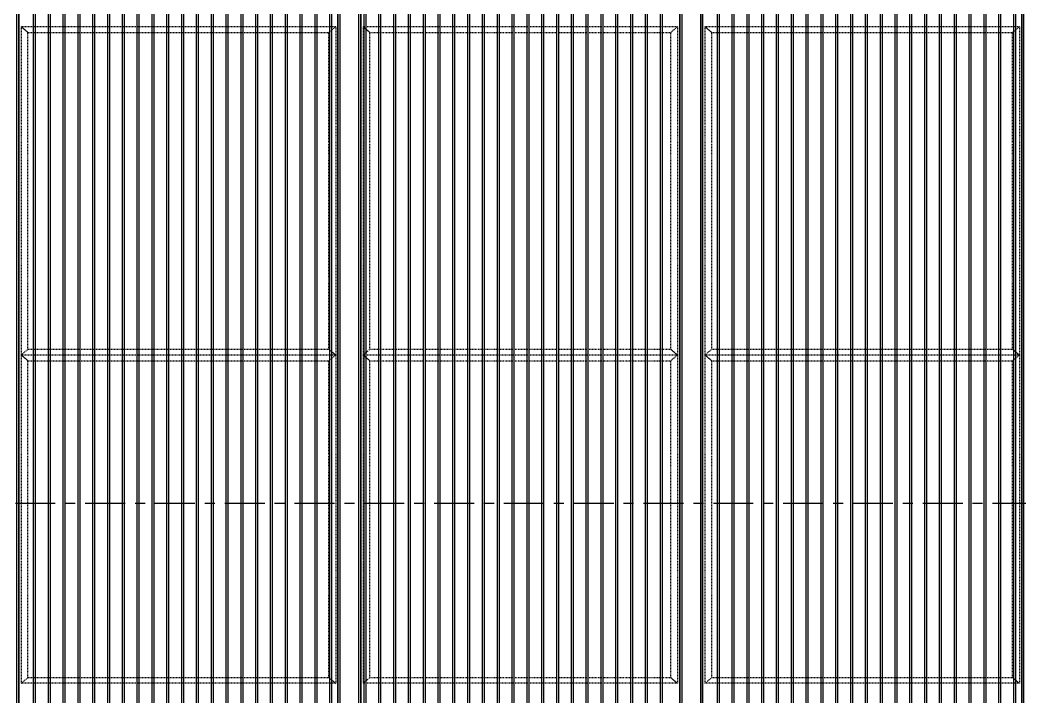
# Model space of a CAD drawing. Header units: millimetres. Extents: x 3774 to 718460, y -768339 to 192544.
# Drawn here: x 438511 to 442899, y -725317 to -722347 of the extents above; entities that cross this region are included whole.
import ezdxf
from ezdxf.xclip import XClip

# ---------------------------------------------------------------- set-up
doc = ezdxf.new("R2010")
doc.units = ezdxf.units.MM
doc.header["$XCLIPFRAME"] = 0
doc.set_wipeout_variables(frame=1)
for name, pattern in [('TA_GL_000.70000', [1.925, 0.7, -0.175, 0.175, -0.175, 0.7]), ('TA_HL_001.00000', [6.5, 3.55, -2.95]), ('XKITLINE00', [0]), ('XKITLINE02', [4, 2, -2])]:
    doc.linetypes.add(name, pattern=pattern)
for name, color, linetype in [('000 - 0_SYM_DWG_GRIDLINE_MAIN_COLOR_251', 7, 'Continuous'), ('000 - 0_SYM_DWG_LEVEL_TEXT', 7, 'Continuous'), ('010 - ASPG_EXTR_MAIN_COLOR_2', 7, 'Continuous'), ('010 - ASPG_EXTR_WIPEOUT_', 7, 'Continuous'), ('010 - ASPG_FRAMING_MAIN_COLOR_1', 7, 'Continuous'), ('010 - ASPG_FRAMING_SUB_COLOR_2', 7, 'Continuous'), ('010 - ASPG_FRAMING_SUB_COLOR_3', 7, 'Continuous')]:
    doc.layers.add(name, color=color, linetype=linetype)
doc.layers.add('Bolt', color=7, linetype='Continuous', lineweight=0)
doc.layers.add('Part', color=7, linetype='Continuous', lineweight=0)
doc.styles.add('Arial_1', font='arial.ttf', dxfattribs={"height": 125})
doc.styles.add('TA', font='', dxfattribs={"height": 4.5})
doc.styles.get('TA').set_extended_font_data('Cordia New')

# ---------------------------------------------------------------- blocks, each defined once
blk = doc.blocks.new('*A6193501')
at = {"layer": 'Part', "color": 7, "linetype": 'XKITLINE00', "lineweight": 0}
blk.add_line((2179.569525, -87.253462), (2328.969438, -87.253462), dxfattribs=at)
blk = doc.blocks.new('*A13334215')
at = {"layer": 'Part', "color": 7, "linetype": 'XKITLINE00', "lineweight": 0}
for p, q in [((2309.369603, -87.573462), (2308.569603, -87.573462)), ((2308.569603, -92.053462), (2308.569603, -87.573462)), ((2309.369603, -92.053462), (2309.369603, -87.573462)), ((2308.569603, -104.053462), (2308.569603, -92.621462)), ((2309.369603, -104.053462), (2309.369603, -92.621462)), ((2308.569603, -116.053462), (2308.569603, -104.621462)), ((2309.369603, -116.053462), (2309.369603, -104.621462)), ((2308.569603, -124.133462), (2308.569603, -116.621462)), ((2309.369603, -124.133462), (2309.369603, -116.621462)), ((2308.569603, -124.133462), (2309.369603, -124.133462))]:
    blk.add_line(p, q, dxfattribs=at)
blk = doc.blocks.new('*A13394221')
at = {"layer": 'Part', "color": 7, "linetype": 'XKITLINE00', "lineweight": 0}
blk.add_line((2288.769525, -124.453462), (2288.769525, -87.253462), dxfattribs=at)
blk = doc.blocks.new('*A13404222')
at = {"layer": 'Part', "color": 7, "linetype": 'XKITLINE00', "lineweight": 0}
for p, q in [((2291.769603, -87.573462), (2290.969603, -87.573462)), ((2290.969603, -92.053462), (2290.969603, -87.573462)), ((2291.769603, -92.053462), (2291.769603, -87.573462)), ((2290.969603, -104.053462), (2290.969603, -92.621462)), ((2291.769603, -104.053462), (2291.769603, -92.621462)), ((2290.969603, -116.053462), (2290.969603, -104.621462)), ((2291.769603, -116.053462), (2291.769603, -104.621462)), ((2290.969603, -124.133462), (2290.969603, -116.621462)), ((2291.769603, -124.133462), (2291.769603, -116.621462)), ((2290.969603, -124.133462), (2291.769603, -124.133462))]:
    blk.add_line(p, q, dxfattribs=at)
blk = doc.blocks.new('*A13684250')
at = {"layer": 'Bolt', "color": 7, "linetype": 'XKITLINE02', "lineweight": 0}
for p, q in [((2308.945603, -87.717462), (2308.993603, -87.717462)), ((2308.993603, -87.717462), (2309.033603, -87.717462)), ((2308.882243, -87.773462), (2309.225603, -87.773462)), ((2308.945603, -87.829462), (2308.993603, -87.829462)), ((2308.993603, -87.829462), (2309.033603, -87.829462))]:
    blk.add_line(p, q, dxfattribs=at)
blk = doc.blocks.new('*A13714253')
at = {"layer": 'Bolt', "color": 7, "linetype": 'XKITLINE02', "lineweight": 0}
for p, q in [((2291.345603, -87.717462), (2291.393603, -87.717462)), ((2291.393603, -87.717462), (2291.433603, -87.717462)), ((2291.282243, -87.773462), (2291.625603, -87.773462)), ((2291.345603, -87.829462), (2291.393603, -87.829462)), ((2291.393603, -87.829462), (2291.433603, -87.829462))]:
    blk.add_line(p, q, dxfattribs=at)
blk = doc.blocks.new('*A14524334')
at = {"layer": 'Part', "color": 7, "linetype": 'XKITLINE00', "lineweight": 0}
for p, q in [((2328.809518, -104.053462), (2288.969552, -104.053462)), ((2288.969552, -104.573462), (2288.969552, -104.053462)), ((2328.809518, -104.573462), (2288.969552, -104.573462))]:
    blk.add_line(p, q, dxfattribs=at)
blk = doc.blocks.new('*A14544336')
at = {"layer": 'Part', "color": 7, "linetype": 'XKITLINE00', "lineweight": 0}
for p, q in [((2308.569603, -104.573462), (2308.569603, -104.621462)), ((2309.369603, -104.621462), (2309.369603, -104.573462)), ((2308.569603, -104.621462), (2309.369603, -104.621462))]:
    blk.add_line(p, q, dxfattribs=at)
blk = doc.blocks.new('*A14554337')
at = {"layer": 'Part', "color": 7, "linetype": 'XKITLINE00', "lineweight": 0}
for p, q in [((2308.945603, -105.421462), (2308.945603, -104.621462)), ((2308.945603, -104.621462), (2308.993603, -104.621462)), ((2308.945603, -104.861462), (2308.993603, -104.861462)), ((2308.993603, -105.421462), (2308.993603, -104.621462)), ((2308.945603, -105.421462), (2308.993603, -105.421462))]:
    blk.add_line(p, q, dxfattribs=at)
blk = doc.blocks.new('*A14564338')
at = {"layer": 'Part', "color": 7, "linetype": 'XKITLINE00', "lineweight": 0}
for p, q in [((2328.809518, -92.053462), (2288.969552, -92.053462)), ((2288.969552, -92.573462), (2288.969552, -92.053462)), ((2328.809518, -92.573462), (2288.969552, -92.573462))]:
    blk.add_line(p, q, dxfattribs=at)
blk = doc.blocks.new('*A14594341')
at = {"layer": 'Part', "color": 7, "linetype": 'XKITLINE00', "lineweight": 0}
for p, q in [((2308.569603, -92.573462), (2308.569603, -92.621462)), ((2308.569603, -92.621462), (2309.369603, -92.621462)), ((2309.369603, -92.621462), (2309.369603, -92.573462))]:
    blk.add_line(p, q, dxfattribs=at)
blk = doc.blocks.new('*A14604342')
at = {"layer": 'Part', "color": 7, "linetype": 'XKITLINE00', "lineweight": 0}
for p, q in [((2308.945603, -93.421462), (2308.945603, -92.621462)), ((2308.945603, -92.621462), (2308.993603, -92.621462)), ((2308.993603, -93.421462), (2308.993603, -92.621462)), ((2308.945603, -92.861462), (2308.993603, -92.861462)), ((2308.945603, -93.421462), (2308.993603, -93.421462))]:
    blk.add_line(p, q, dxfattribs=at)
blk = doc.blocks.new('*A14614343')
at = {"layer": 'Part', "color": 7, "linetype": 'XKITLINE00', "lineweight": 0}
for p, q in [((2290.969603, -104.573462), (2290.969603, -104.621462)), ((2291.769603, -104.621462), (2291.769603, -104.573462)), ((2290.969603, -104.621462), (2291.769603, -104.621462))]:
    blk.add_line(p, q, dxfattribs=at)
blk = doc.blocks.new('*A14624344')
at = {"layer": 'Part', "color": 7, "linetype": 'XKITLINE00', "lineweight": 0}
for p, q in [((2291.345603, -105.421462), (2291.345603, -104.621462)), ((2291.345603, -104.621462), (2291.393603, -104.621462)), ((2291.345603, -104.861462), (2291.393603, -104.861462)), ((2291.393603, -105.421462), (2291.393603, -104.621462)), ((2291.345603, -105.421462), (2291.393603, -105.421462))]:
    blk.add_line(p, q, dxfattribs=at)
blk = doc.blocks.new('*A14644346')
at = {"layer": 'Part', "color": 7, "linetype": 'XKITLINE00', "lineweight": 0}
for p, q in [((2290.969603, -92.573462), (2290.969603, -92.621462)), ((2290.969603, -92.621462), (2291.769603, -92.621462)), ((2291.769603, -92.621462), (2291.769603, -92.573462))]:
    blk.add_line(p, q, dxfattribs=at)
blk = doc.blocks.new('*A14654347')
at = {"layer": 'Part', "color": 7, "linetype": 'XKITLINE00', "lineweight": 0}
for p, q in [((2291.345603, -93.421462), (2291.345603, -92.621462)), ((2291.345603, -92.621462), (2291.393603, -92.621462)), ((2291.393603, -93.421462), (2291.393603, -92.621462)), ((2291.345603, -92.861462), (2291.393603, -92.861462)), ((2291.345603, -93.421462), (2291.393603, -93.421462))]:
    blk.add_line(p, q, dxfattribs=at)
blk = doc.blocks.new('*A14804362')
at = {"layer": 'Bolt'}
for points in [[(2308.674, -104.573), (2308.674, -104.525), (2308.786, -104.525), (2308.786, -104.573)], [(2308.674, -104.621), (2308.674, -104.573), (2308.786, -104.573), (2308.786, -104.621)], [(2309.154, -104.573), (2309.154, -104.525), (2309.266, -104.525), (2309.266, -104.573)], [(2309.154, -104.621), (2309.154, -104.573), (2309.266, -104.573), (2309.266, -104.621)]]:
    blk.add_hatch(color=7, dxfattribs=at).paths.add_polyline_path(points, flags=17)
at = {"layer": 'Bolt', "color": 7, "linetype": 'XKITLINE00', "lineweight": 0}
for p, q in [((2308.674, -104.573), (2308.674, -104.525)), ((2308.674, -104.621), (2308.674, -104.573)), ((2308.73, -104.685), (2308.73, -104.341)), ((2308.786, -104.573), (2308.786, -104.525)), ((2308.786, -104.621), (2308.786, -104.573)), ((2309.154, -104.573), (2309.154, -104.525)), ((2309.154, -104.621), (2309.154, -104.573)), ((2309.21, -104.685), (2309.21, -104.341)), ((2309.266, -104.573), (2309.266, -104.525)), ((2309.266, -104.621), (2309.266, -104.573))]:
    blk.add_line(p, q, dxfattribs=at)
blk = doc.blocks.new('*A14874369')
at = {"layer": 'Bolt'}
for points in [[(2308.674, -92.573), (2308.674, -92.525), (2308.786, -92.525), (2308.786, -92.573)], [(2308.674, -92.621), (2308.674, -92.573), (2308.786, -92.573), (2308.786, -92.621)], [(2309.154, -92.573), (2309.154, -92.525), (2309.266, -92.525), (2309.266, -92.573)], [(2309.154, -92.621), (2309.154, -92.573), (2309.266, -92.573), (2309.266, -92.621)]]:
    blk.add_hatch(color=7, dxfattribs=at).paths.add_polyline_path(points, flags=17)
at = {"layer": 'Bolt', "color": 7, "linetype": 'XKITLINE00', "lineweight": 0}
for p, q in [((2308.674, -92.573), (2308.674, -92.525)), ((2308.674, -92.621), (2308.674, -92.573)), ((2308.73, -92.685), (2308.73, -92.341)), ((2308.786, -92.573), (2308.786, -92.525)), ((2308.786, -92.621), (2308.786, -92.573)), ((2309.154, -92.573), (2309.154, -92.525)), ((2309.154, -92.621), (2309.154, -92.573)), ((2309.21, -92.685), (2309.21, -92.341)), ((2309.266, -92.573), (2309.266, -92.525)), ((2309.266, -92.621), (2309.266, -92.573))]:
    blk.add_line(p, q, dxfattribs=at)
blk = doc.blocks.new('*A14914373')
at = {"layer": 'Bolt'}
for points in [[(2291.074, -104.573), (2291.074, -104.525), (2291.186, -104.525), (2291.186, -104.573)], [(2291.074, -104.621), (2291.074, -104.573), (2291.186, -104.573), (2291.186, -104.621)], [(2291.554, -104.573), (2291.554, -104.525), (2291.666, -104.525), (2291.666, -104.573)], [(2291.554, -104.621), (2291.554, -104.573), (2291.666, -104.573), (2291.666, -104.621)]]:
    blk.add_hatch(color=7, dxfattribs=at).paths.add_polyline_path(points, flags=17)
at = {"layer": 'Bolt', "color": 7, "linetype": 'XKITLINE00', "lineweight": 0}
for p, q in [((2291.074, -104.573), (2291.074, -104.525)), ((2291.074, -104.621), (2291.074, -104.573)), ((2291.13, -104.685), (2291.13, -104.341)), ((2291.186, -104.573), (2291.186, -104.525)), ((2291.186, -104.621), (2291.186, -104.573)), ((2291.554, -104.573), (2291.554, -104.525)), ((2291.554, -104.621), (2291.554, -104.573)), ((2291.61, -104.685), (2291.61, -104.341)), ((2291.666, -104.573), (2291.666, -104.525)), ((2291.666, -104.621), (2291.666, -104.573))]:
    blk.add_line(p, q, dxfattribs=at)
blk = doc.blocks.new('*A14924374')
at = {"layer": 'Bolt'}
for points in [[(2291.074, -92.573), (2291.074, -92.525), (2291.186, -92.525), (2291.186, -92.573)], [(2291.074, -92.621), (2291.074, -92.573), (2291.186, -92.573), (2291.186, -92.621)], [(2291.554, -92.573), (2291.554, -92.525), (2291.666, -92.525), (2291.666, -92.573)], [(2291.554, -92.621), (2291.554, -92.573), (2291.666, -92.573), (2291.666, -92.621)]]:
    blk.add_hatch(color=7, dxfattribs=at).paths.add_polyline_path(points, flags=17)
at = {"layer": 'Bolt', "color": 7, "linetype": 'XKITLINE00', "lineweight": 0}
for p, q in [((2291.074, -92.573), (2291.074, -92.525)), ((2291.074, -92.621), (2291.074, -92.573)), ((2291.13, -92.685), (2291.13, -92.341)), ((2291.186, -92.573), (2291.186, -92.525)), ((2291.186, -92.621), (2291.186, -92.573)), ((2291.554, -92.573), (2291.554, -92.525)), ((2291.554, -92.621), (2291.554, -92.573)), ((2291.61, -92.685), (2291.61, -92.341)), ((2291.666, -92.573), (2291.666, -92.525)), ((2291.666, -92.621), (2291.666, -92.573))]:
    blk.add_line(p, q, dxfattribs=at)
blk = doc.blocks.new('*A15574439')
at = {"layer": 'Part', "color": 7, "linetype": 'XKITLINE00', "lineweight": 0}
for p, q in [((2291.393603, -87.573462), (2291.393603, -87.493462)), ((2291.433603, -87.573462), (2291.433603, -87.533462)), ((2291.433603, -87.533462), (2291.873603, -87.533462)), ((2291.873603, -87.533462), (2291.873603, -87.493462))]:
    blk.add_line(p, q, dxfattribs=at)
blk = doc.blocks.new('*A15584440')
at = {"layer": 'Part', "color": 7, "linetype": 'XKITLINE00', "lineweight": 0}
for p, q in [((2290.489603, -87.413462), (2290.329603, -87.253462)), ((2292.409603, -87.253462), (2292.249603, -87.413462)), ((2292.249603, -87.413462), (2290.489603, -87.413462))]:
    blk.add_line(p, q, dxfattribs=at)
blk = doc.blocks.new('*A15594441')
at = {"layer": 'Part', "color": 7, "linetype": 'XKITLINE00', "lineweight": 0}
for p, q in [((2290.489603, -87.493462), (2290.489603, -87.413462)), ((2290.489603, -87.413462), (2292.249603, -87.413462)), ((2290.489603, -87.493462), (2292.249603, -87.493462)), ((2292.249603, -87.493462), (2292.249603, -87.413462))]:
    blk.add_line(p, q, dxfattribs=at)
blk = doc.blocks.new('*A15844466')
at = {"layer": 'Bolt'}
for points in [[(2290.786, -87.413), (2290.786, -87.493), (2290.674, -87.493), (2290.674, -87.413)], [(2292.066, -87.413), (2292.066, -87.493), (2291.954, -87.493), (2291.954, -87.413)]]:
    blk.add_hatch(color=7, dxfattribs=at).paths.add_polyline_path(points, flags=17)
at = {"layer": 'Bolt', "color": 7, "linetype": 'XKITLINE00', "lineweight": 0}
for p, q in [((2290.73, -87.35), (2290.73, -87.693)), ((2292.01, -87.35), (2292.01, -87.693)), ((2290.674, -87.413), (2290.674, -87.493)), ((2290.786, -87.413), (2290.786, -87.493)), ((2291.954, -87.413), (2291.954, -87.493)), ((2292.066, -87.413), (2292.066, -87.493))]:
    blk.add_line(p, q, dxfattribs=at)
blk = doc.blocks.new('*A15984480')
at = {"layer": 'Part', "color": 7, "linetype": 'XKITLINE00', "lineweight": 0}
for p, q in [((2308.993603, -87.573462), (2308.993603, -87.493462)), ((2309.033603, -87.573462), (2309.033603, -87.533462)), ((2309.033603, -87.533462), (2309.473603, -87.533462)), ((2309.473603, -87.533462), (2309.473603, -87.493462))]:
    blk.add_line(p, q, dxfattribs=at)
blk = doc.blocks.new('*A15994481')
at = {"layer": 'Part', "color": 7, "linetype": 'XKITLINE00', "lineweight": 0}
for p, q in [((2308.089603, -87.413462), (2307.929603, -87.253462)), ((2310.009603, -87.253462), (2309.849603, -87.413462)), ((2309.849603, -87.413462), (2308.089603, -87.413462))]:
    blk.add_line(p, q, dxfattribs=at)
blk = doc.blocks.new('*A16004482')
at = {"layer": 'Part', "color": 7, "linetype": 'XKITLINE00', "lineweight": 0}
for p, q in [((2308.089603, -87.493462), (2308.089603, -87.413462)), ((2308.089603, -87.413462), (2309.849603, -87.413462)), ((2308.089603, -87.493462), (2309.849603, -87.493462)), ((2309.849603, -87.493462), (2309.849603, -87.413462))]:
    blk.add_line(p, q, dxfattribs=at)
blk = doc.blocks.new('*A16254507')
at = {"layer": 'Bolt'}
for points in [[(2308.386, -87.413), (2308.386, -87.493), (2308.274, -87.493), (2308.274, -87.413)], [(2309.666, -87.413), (2309.666, -87.493), (2309.554, -87.493), (2309.554, -87.413)]]:
    blk.add_hatch(color=7, dxfattribs=at).paths.add_polyline_path(points, flags=17)
at = {"layer": 'Bolt', "color": 7, "linetype": 'XKITLINE00', "lineweight": 0}
for p, q in [((2308.33, -87.35), (2308.33, -87.693)), ((2309.61, -87.35), (2309.61, -87.693)), ((2308.274, -87.413), (2308.274, -87.493)), ((2308.386, -87.413), (2308.386, -87.493)), ((2309.554, -87.413), (2309.554, -87.493)), ((2309.666, -87.413), (2309.666, -87.493))]:
    blk.add_line(p, q, dxfattribs=at)
blk = doc.blocks.new('W-1-PP19-SE-ENT3_20260407-111149_PP19_ENT3_SE_ELE3')
at = {"color": 7, "lineweight": 0, "xscale": 125, "yscale": 125, "zscale": 125}
for name in ['*A13394221', '*A6193501', '*A15584440', '*A15594441', '*A15844466', '*A15994481', '*A16004482', '*A16254507', '*A13404222', '*A13714253', '*A15574439', '*A13334215', '*A13684250', '*A15984480', '*A14564338', '*A14644346', '*A14924374', '*A14654347', '*A14594341', '*A14874369', '*A14604342', '*A14524334', '*A14614343', '*A14914373', '*A14544336', '*A14804362', '*A14624344', '*A14554337']:
    blk.add_blockref(name, (-296446.190625, 122106.68275), dxfattribs=at)
blk = doc.blocks.new('*U5900')
at = {"color": 7}
blk.add_point((0, 0), dxfattribs=at)
at = {"layer": '000 - 0_SYM_DWG_LEVEL_TEXT', "color": 7, "style": 'Arial_1'}
for tag, p in [('LV_NAME_1', (-165.775, 11.925)), ('LV_NAME_2', (-165.787, 6.835)), ('LV_NAME_3', (-165.798, 1.744))]:
    blk.add_attdef(tag, p, '', height=3, dxfattribs=at)
blk = doc.blocks.new('*U5908')
at = {"layer": '000 - 0_SYM_DWG_GRIDLINE_MAIN_COLOR_251', "color": 7, "linetype": 'ByBlock', "ltscale": 5}
blk.add_line((10, 0), (-471.236, 0), dxfattribs=at)
at = {"color": 7, "style": 'TA', "flags": 1}
blk.add_attdef('LOCATION', (6, -6), '', height=4.5, rotation=270, dxfattribs=at)
blk = doc.blocks.new('W-1-PP19-SE-ENT3_20260407-142507PP19_ENT3_ELE1_DIMS_2')
at = {"color": 7, "xscale": 50, "yscale": 50, "zscale": 50}
blk.add_blockref('*U5900', (-8415.2, 109400), dxfattribs=at)
at = {"layer": '000 - 0_SYM_DWG_GRIDLINE_MAIN_COLOR_251', "color": 7, "linetype": 'TA_GL_000.70000', "xscale": 50.00000000000003, "yscale": 50.00000000000003, "zscale": 50.00000000000003, "rotation": 180}
blk.add_blockref('*U5908', (-12415.2, 109400), dxfattribs=at)
blk = doc.blocks.new('*U8039')
at = {"layer": '010 - ASPG_FRAMING_SUB_COLOR_3', "color": 7, "linetype": 'ByBlock'}
for points in [[(0, 0), (0, 1380), (25, 1350), (25, 30), (0, 0)], [(1440, 1380), (0, 1380), (25, 1350), (1415, 1350)], [(1440, 0), (1440, 1380), (1415, 1350), (1415, 30), (1440, 0)], [(25, 30), (1415, 30), (1440, 0), (0, 0), (25, 30)]]:
    blk.add_lwpolyline(points, close=True, dxfattribs=at)
blk = doc.blocks.new('*U5929')
at = {"color": 7}
blk.add_wipeout([(50, 0), (1450, 0), (1450, 8350), (50, 8350)], dxfattribs=at).dxf.layer = '010 - ASPG_EXTR_WIPEOUT_'
at = {"layer": '010 - ASPG_EXTR_MAIN_COLOR_2', "color": 7}
for points in [[(113.3, 0), (123.5, 0), (123.5, 8350), (113.3, 8350)], [(178.3, 0), (188.5, 0), (188.5, 8350), (178.3, 8350)], [(243.3, 0), (253.5, 0), (253.5, 8350), (243.3, 8350)], [(308.3, 0), (318.5, 0), (318.5, 8350), (308.3, 8350)], [(373.3, 0), (383.5, 0), (383.5, 8350), (373.3, 8350)], [(438.3, 0), (448.5, 0), (448.5, 8350), (438.3, 8350)], [(503.3, 0), (513.5, 0), (513.5, 8350), (503.3, 8350)], [(568.3, 0), (578.5, 0), (578.5, 8350), (568.3, 8350)], [(633.3, 0), (643.5, 0), (643.5, 8350), (633.3, 8350)], [(698.3, 0), (708.5, 0), (708.5, 8350), (698.3, 8350)], [(763.3, 0), (773.5, 0), (773.5, 8350), (763.3, 8350)], [(828.3, 0), (838.5, 0), (838.5, 8350), (828.3, 8350)], [(893.3, 0), (903.5, 0), (903.5, 8350), (893.3, 8350)], [(958.3, 0), (968.5, 0), (968.5, 8350), (958.3, 8350)], [(1023.3, 0), (1033.5, 0), (1033.5, 8350), (1023.3, 8350)], [(1088.3, 0), (1098.5, 0), (1098.5, 8350), (1088.3, 8350)], [(1153.3, 0), (1163.5, 0), (1163.5, 8350), (1153.3, 8350)], [(1218.3, 0), (1228.5, 0), (1228.5, 8350), (1218.3, 8350)], [(1283.3, 0), (1293.5, 0), (1293.5, 8350), (1283.3, 8350)], [(1348.3, 0), (1358.5, 0), (1358.5, 8350), (1348.3, 8350)], [(1413.3, 0), (1423.5, 0), (1423.5, 8350), (1413.3, 8350)]]:
    blk.add_lwpolyline(points, close=True, dxfattribs=at)
at = {"layer": '010 - ASPG_FRAMING_SUB_COLOR_2', "color": 7}
blk.add_lwpolyline([(50, 0), (1450, 0), (1450, 8350), (50, 8350)], close=True, dxfattribs=at)
at = {"color": 7}
for points in [[(-50, 0), (50, 0), (50, 8350), (-50, 8350)], [(1450, 0), (1550, 0), (1550, 8350), (1450, 8350)]]:
    blk.add_wipeout(points, dxfattribs=at).dxf.layer = '010 - ASPG_EXTR_WIPEOUT_'
at = {"layer": '010 - ASPG_FRAMING_MAIN_COLOR_1', "color": 7}
for points in [[(-50, 0), (-40, 0), (-40, 8350), (-50, 8350)], [(40, 0), (50, 0), (50, 8350), (40, 8350)], [(1450, 0), (1460, 0), (1460, 8350), (1450, 8350)], [(1540, 0), (1550, 0), (1550, 8350), (1540, 8350)]]:
    blk.add_lwpolyline(points, close=True, dxfattribs=at)
at = {"layer": '010 - ASPG_FRAMING_SUB_COLOR_2', "color": 7}
for points in [[(-50, 0), (50, 0), (50, 8350), (-50, 8350)], [(1450, 0), (1550, 0), (1550, 8350), (1450, 8350)]]:
    blk.add_lwpolyline(points, close=True, dxfattribs=at)
blk = doc.blocks.new('*U5927')
at = {"color": 7}
blk.add_wipeout([(50, 0), (1450, 0), (1450, 8350), (50, 8350)], dxfattribs=at).dxf.layer = '010 - ASPG_EXTR_WIPEOUT_'
at = {"layer": '010 - ASPG_EXTR_MAIN_COLOR_2', "color": 7}
for points in [[(128.3, 0), (138.5, 0), (138.5, 8350), (128.3, 8350)], [(193.3, 0), (203.5, 0), (203.5, 8350), (193.3, 8350)], [(258.3, 0), (268.5, 0), (268.5, 8350), (258.3, 8350)], [(323.3, 0), (333.5, 0), (333.5, 8350), (323.3, 8350)], [(388.3, 0), (398.5, 0), (398.5, 8350), (388.3, 8350)], [(453.3, 0), (463.5, 0), (463.5, 8350), (453.3, 8350)], [(518.3, 0), (528.5, 0), (528.5, 8350), (518.3, 8350)], [(583.3, 0), (593.5, 0), (593.5, 8350), (583.3, 8350)], [(648.3, 0), (658.5, 0), (658.5, 8350), (648.3, 8350)], [(713.3, 0), (723.5, 0), (723.5, 8350), (713.3, 8350)], [(778.3, 0), (788.5, 0), (788.5, 8350), (778.3, 8350)], [(843.3, 0), (853.5, 0), (853.5, 8350), (843.3, 8350)], [(908.3, 0), (918.5, 0), (918.5, 8350), (908.3, 8350)], [(973.3, 0), (983.5, 0), (983.5, 8350), (973.3, 8350)], [(1038.3, 0), (1048.5, 0), (1048.5, 8350), (1038.3, 8350)], [(1103.3, 0), (1113.5, 0), (1113.5, 8350), (1103.3, 8350)], [(1168.3, 0), (1178.5, 0), (1178.5, 8350), (1168.3, 8350)], [(1233.3, 0), (1243.5, 0), (1243.5, 8350), (1233.3, 8350)], [(1298.3, 0), (1308.5, 0), (1308.5, 8350), (1298.3, 8350)], [(1363.3, 0), (1373.5, 0), (1373.5, 8350), (1363.3, 8350)]]:
    blk.add_lwpolyline(points, close=True, dxfattribs=at)
at = {"layer": '010 - ASPG_FRAMING_SUB_COLOR_2', "color": 7}
blk.add_lwpolyline([(50, 0), (1450, 0), (1450, 8350), (50, 8350)], close=True, dxfattribs=at)
at = {"color": 7}
for points in [[(-50, 0), (50, 0), (50, 8350), (-50, 8350)], [(1450, 0), (1550, 0), (1550, 8350), (1450, 8350)]]:
    blk.add_wipeout(points, dxfattribs=at).dxf.layer = '010 - ASPG_EXTR_WIPEOUT_'
at = {"layer": '010 - ASPG_EXTR_MAIN_COLOR_2', "color": 7}
blk.add_lwpolyline([(63.3, 0), (73.5, 0), (73.5, 8350), (63.3, 8350)], close=True, dxfattribs=at)
at = {"layer": '010 - ASPG_FRAMING_MAIN_COLOR_1', "color": 7}
for points in [[(-50, 0), (-40, 0), (-40, 8350), (-50, 8350)], [(40, 0), (50, 0), (50, 8350), (40, 8350)], [(1450, 0), (1460, 0), (1460, 8350), (1450, 8350)], [(1540, 0), (1550, 0), (1550, 8350), (1540, 8350)]]:
    blk.add_lwpolyline(points, close=True, dxfattribs=at)
at = {"layer": '010 - ASPG_FRAMING_SUB_COLOR_2', "color": 7}
for points in [[(-50, 0), (50, 0), (50, 8350), (-50, 8350)], [(1450, 0), (1550, 0), (1550, 8350), (1450, 8350)]]:
    blk.add_lwpolyline(points, close=True, dxfattribs=at)

msp = doc.modelspace()

# ---------------------------------------------------------------- block references
at = {"color": 7}
ref = msp.add_blockref('W-1-PP19-SE-ENT3_20260407-111149_PP19_ENT3_SE_ELE3', (448956.051, -833866.64), dxfattribs=at)
XClip(ref).set_block_clipping_path([(-12000.0004375063, 99820.555271939), (12229.3280822252, 118947.6656106847)])

# ---------------------------------------------------------------- next in the draw order: block references
msp.add_blockref('*U5929', (438456.051, -727666.64), dxfattribs=at)

# ---------------------------------------------------------------- next in the draw order: block references
msp.add_blockref('*U5927', (439956.051, -727666.64), dxfattribs=at)

# ---------------------------------------------------------------- next in the draw order: block references
msp.add_blockref('*U5929', (441456.051, -727666.64), dxfattribs=at)
at = {"color": 7, "linetype": 'TA_HL_001.00000', "rotation": 89.99999999999994}
for p in [(439896.051, -723816.64), (439896.051, -725256.64)]:
    msp.add_blockref('*U8039', p, dxfattribs=at)

# ---------------------------------------------------------------- next in the draw order: block references
at = {"color": 7}
msp.add_blockref('W-1-PP19-SE-ENT3_20260407-142507PP19_ENT3_ELE1_DIMS_2', (448956.051, -833866.64), dxfattribs=at)
at = {"color": 7, "linetype": 'TA_HL_001.00000', "rotation": 89.99999999999994}
for p in [(441396.051, -723816.64), (442896.051, -723816.64), (441396.051, -725256.64), (442896.051, -725256.64)]:
    msp.add_blockref('*U8039', p, dxfattribs=at)

doc.saveas('drawing.dxf')
